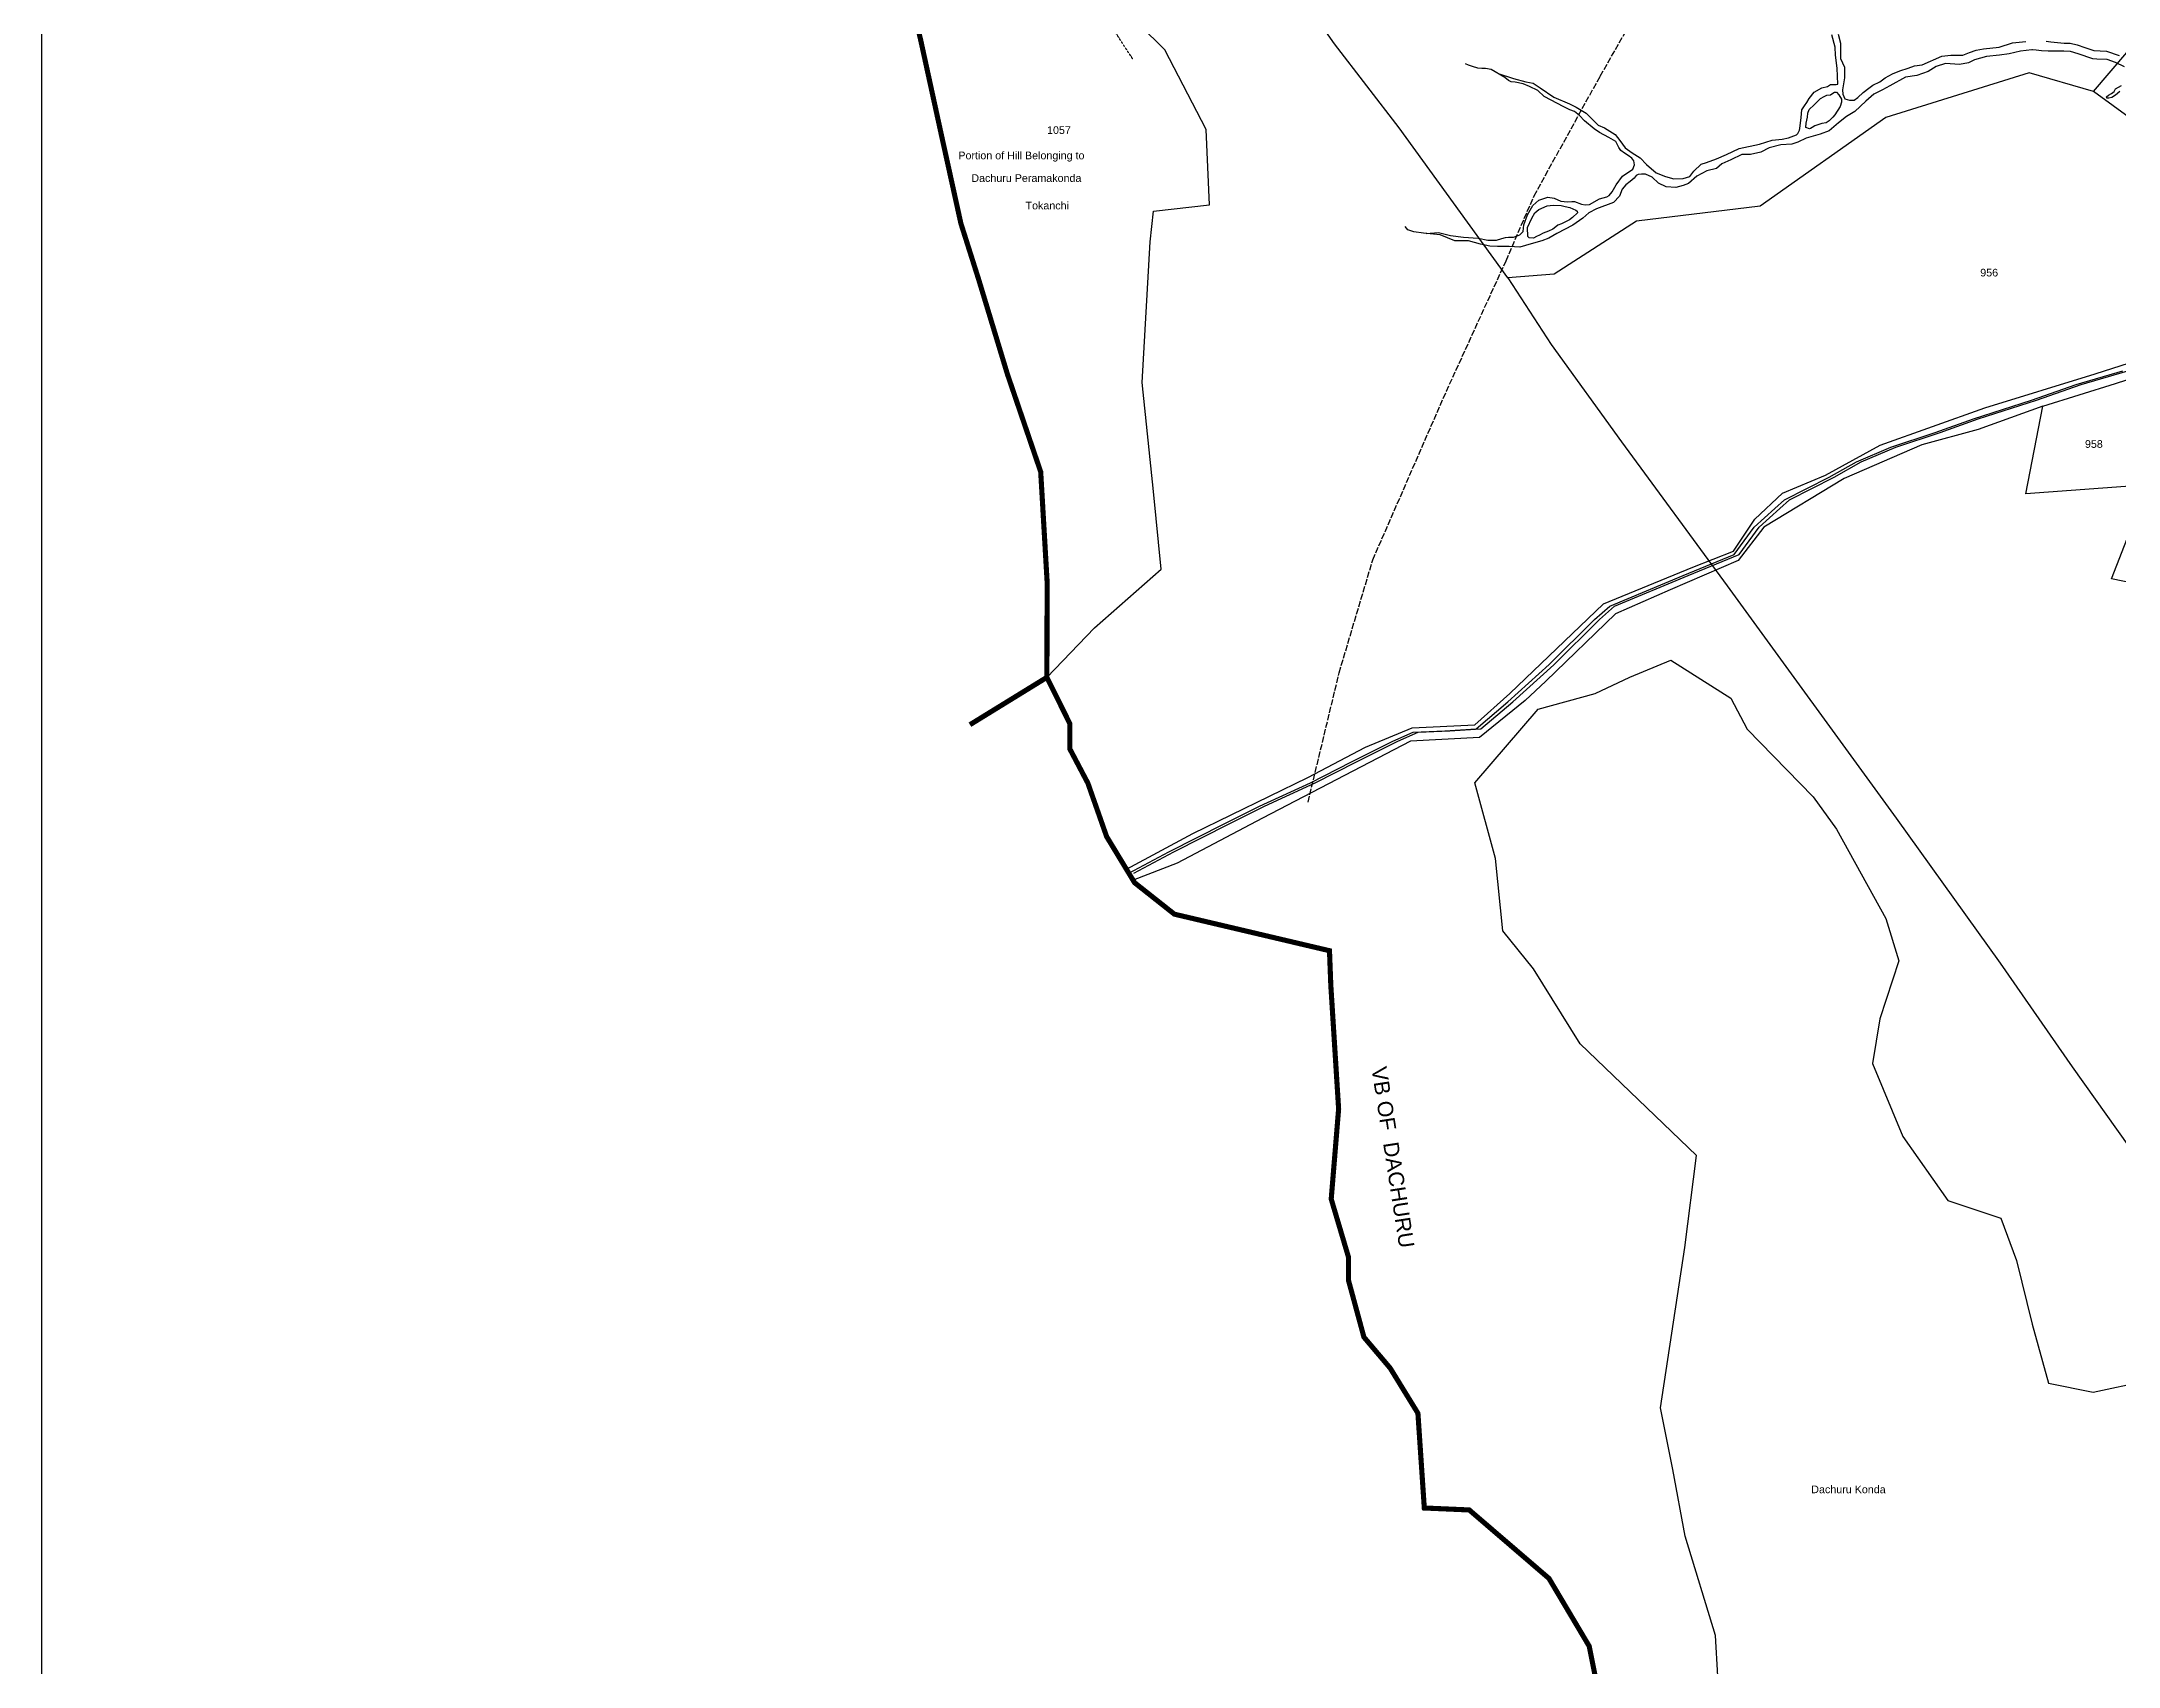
# Model space of a CAD drawing. Header units: inches. Extents: x 339104 to 349025, y 1581789 to 1595836.
# Drawn here: x 339104 to 343169, y 1586744 to 1589925 of the extents above; entities that cross this region are included whole.
import ezdxf

# ---------------------------------------------------------------- set-up
doc = ezdxf.new("R2010")
doc.units = ezdxf.units.IN
doc.header["$MEASUREMENT"] = 0
for name, pattern in [('ACAD_ISO02W100', [15, 12, -3]), ('ACAD_ISO03W100', [30, 12, -18]), ('ACAD_ISO07W100', [3, 0, -3]), ('BORDER', [1.75, 0.5, -0.25, 0.5, -0.25, 0, -0.25])]:
    doc.linetypes.add(name, pattern=pattern)
for name, color, linetype in [('C LINE COO', 6, 'Continuous'), ('CARTTRACK', 30, 'ACAD_ISO02W100'), ('HILL', 8, 'Continuous'), ('NALA', 4, 'Continuous'), ('SURVEY_BND', 7, 'Continuous'), ('SURVEY_NO', 7, 'Continuous'), ('ZTEXT', 7, 'Continuous')]:
    doc.layers.add(name, color=color, linetype=linetype)
for name, color, linetype, lineweight in [('FOOTPATH', 150, 'ACAD_ISO07W100', 30), ('ROAD', 1, 'Continuous', 25), ('VILL_BOUNDARY', 6, 'BORDER', 30)]:
    doc.layers.add(name, color=color, linetype=linetype, lineweight=lineweight)
doc.styles.get("Standard").update_dxf_attribs({"font": 'arial.ttf'})

msp = doc.modelspace()

# ---------------------------------------------------------------- linework, layer by layer
at = {"layer": 'C LINE COO', "color": 0}
msp.add_lwpolyline([(339104, 1595835.5), (339104, 1581788.9), (349025.1, 1581788.9), (349025.1, 1595835.5), (339104, 1595835.5)], dxfattribs=at)
at = {"layer": 'CARTTRACK'}
msp.add_lwpolyline([(341582.9, 1588435.9), (341643.7, 1588689), (341709.5, 1588910.2), (341853.6, 1589240.4), (341970.4, 1589495.9), (342025.3, 1589623.1), (342154.7, 1589857.4), (342269.7, 1590058.6), (342334.7, 1590136.1), (342342.5, 1590176.9), (342329.4, 1590216.3), (342343.1, 1590319.2), (342402.1, 1590487.6), (342422.6, 1590579.2), (342514.8, 1590695.3), (342556.1, 1590776.8)], dxfattribs=at)
at = {"layer": 'FOOTPATH', "ltscale": 0.0001}
msp.add_lwpolyline([(341239.6, 1589891.2), (341175.3, 1589990.1), (341086.2, 1590083.3), (340886.9, 1590340.6), (340803.7, 1590478.6), (340776.2, 1590527.3), (340760.3, 1590549.1)], dxfattribs=at)
at = {"layer": 'HILL', "ltscale": 0.0001}
msp.add_lwpolyline([(342385, 1586724.7), (342380.6, 1586804.2), (342320.9, 1586998.6), (342296.5, 1587128.9), (342272.9, 1587250.1), (342320.5, 1587563.7), (342343.3, 1587743.9), (342115.4, 1587962.6), (342024.4, 1588109.7), (341964.1, 1588184), (341949.5, 1588325.7), (341909.2, 1588473.9), (342033.2, 1588617.9), (342144.6, 1588648.5), (342212.6, 1588680.3), (342293.2, 1588713.8), (342410.3, 1588639.4), (342442.3, 1588578.8), (342571.6, 1588446.3), (342617.2, 1588383.2), (342713.4, 1588208), (342739.1, 1588125.2), (342701.7, 1588011.8), (342687.8, 1587924.2), (342746.7, 1587781.2), (342835.3, 1587656.2), (342939, 1587621.3), (342969.7, 1587538.5), (343000.2, 1587413.8), (343031.9, 1587298.2), (343119.6, 1587280.6), (343223.5, 1587302.5)], dxfattribs=at)
at = {"layer": 'NALA'}
for points in [[(341955, 1589862.5), (341984.8, 1589853), (342009.2, 1589846.5), (342023.4, 1589843.5), (342037.2, 1589834.6), (342063.9, 1589816), (342094.9, 1589802.9), (342107.3, 1589796.7), (342127.1, 1589784.9), (342140.8, 1589771.2), (342150.6, 1589761.2), (342162.9, 1589756.5), (342184, 1589743.2), (342192.9, 1589731.6), (342203.6, 1589716.9), (342217.1, 1589707.1), (342232.7, 1589697.6), (342245.5, 1589684.1), (342263.9, 1589668.2), (342282.5, 1589660.9), (342298.9, 1589656), (342317, 1589656.8), (342329.8, 1589661.1), (342338, 1589671.5), (342352.5, 1589684.8), (342362.8, 1589688), (342382.1, 1589695.2), (342402.1, 1589703.7), (342426.9, 1589715.7), (342466.6, 1589724.3), (342491.3, 1589732.2), (342510.5, 1589734.3), (342523.5, 1589736.7), (342539.1, 1589742.4), (342541.5, 1589744.8), (342544.9, 1589751.5), (342545.6, 1589754.9), (342548.2, 1589776.2), (342549.4, 1589791.1), (342554.3, 1589799.2), (342559.1, 1589806.1), (342563.7, 1589813.6), (342573.2, 1589825.8), (342588.3, 1589834.2), (342599.6, 1589837.3), (342605.5, 1589840.8), (342616.2, 1589840.7), (342619.9, 1589841.6), (342618.3, 1589872.9), (342615, 1589898.4), (342614.3, 1589914.4), (342608, 1589938.5)], [(342620.7, 1589939.4), (342624.8, 1589922.2), (342625, 1589905.3), (342624.7, 1589891.9), (342632.7, 1589874.7), (342632.9, 1589854.2), (342629.2, 1589830.8), (342629.4, 1589822), (342633.3, 1589813.2), (342642.3, 1589810.3), (342651.6, 1589810.2), (342659.2, 1589815.6), (342669.5, 1589825.1), (342680.3, 1589834.1), (342688.2, 1589839.7), (342702.1, 1589846), (342712.4, 1589854.3), (342726.7, 1589862.1), (342740.9, 1589867.7), (342757.5, 1589872.7), (342769.5, 1589877.6), (342785, 1589879.3), (342823.6, 1589896.8), (342840.9, 1589898.3), (342864.2, 1589898.2), (342877.2, 1589903.5), (342890.6, 1589908.4), (342905.1, 1589911), (342935.7, 1589914.3), (342961.9, 1589922.3), (342987.6, 1589925.2)], [(343027.5, 1589925.8), (343036.6, 1589924.3), (343062.7, 1589921.8), (343074.7, 1589922), (343087.9, 1589919), (343103.5, 1589913.3), (343120.9, 1589907.4), (343145.4, 1589906.6), (343170.3, 1589897.7)], [(343180.8, 1589875.3), (343163, 1589884.1), (343146.9, 1589890), (343126.5, 1589890.9), (343119.1, 1589891.4), (343090.2, 1589901.1), (343075.4, 1589905.7), (343062.1, 1589906.1), (343045.9, 1589906.3), (343031.6, 1589906.3), (343018.7, 1589907.1), (343007.7, 1589908.2), (343001.1, 1589908.6), (342999.5, 1589908.6), (342977, 1589906.6), (342955.3, 1589901), (342936.5, 1589898.3), (342910.9, 1589896.1), (342887.4, 1589889.2), (342875.3, 1589883.4), (342857.6, 1589880.2), (342830.4, 1589882), (342812.5, 1589876.4), (342796.8, 1589866.5), (342774.1, 1589858.9), (342752.2, 1589855.2), (342721.7, 1589838.5), (342707.4, 1589830.4), (342690, 1589821.9), (342674.7, 1589808.3), (342652.8, 1589788.1), (342636.6, 1589778.5), (342620.8, 1589765.7), (342602.7, 1589750), (342585, 1589744.1), (342557.8, 1589735.7), (342541.6, 1589728), (342529.7, 1589724.4), (342508.5, 1589722.6), (342485.3, 1589717), (342469.1, 1589708.8), (342449.1, 1589704.1), (342431.9, 1589704.1), (342410.3, 1589693.7), (342392.8, 1589685.5), (342382.3, 1589676.6), (342363.5, 1589671.7), (342344, 1589661.8), (342327.8, 1589646.9), (342317.1, 1589643), (342303, 1589639.5), (342283.9, 1589640.8), (342268.6, 1589648), (342256.2, 1589659.4), (342243.1, 1589665.4), (342235.2, 1589665.5), (342229.1, 1589664.6), (342224.8, 1589662.7), (342221.4, 1589657.7), (342213.4, 1589651.4), (342204.6, 1589644.4), (342197.5, 1589636.3), (342192.4, 1589622.5), (342180.4, 1589610.2), (342147.5, 1589597.5), (342132.1, 1589589.7), (342120.6, 1589579.3), (342100.9, 1589565.7), (342069.9, 1589549), (342054.2, 1589540.1), (342040.6, 1589535.1), (342019.7, 1589529.2), (341997.1, 1589522.6), (341976.2, 1589523.5), (341953.5, 1589523.9), (341938.7, 1589524.7), (341920.6, 1589528.7), (341897, 1589534.6), (341870, 1589535.2), (341841.7, 1589546.9), (341809.1, 1589549.9), (341789.7, 1589552.5), (341778.4, 1589556.5), (341773.2, 1589562.8)], [(341814.2, 1589549.5), (341838, 1589551), (341861.5, 1589545.1), (341886.8, 1589542.1), (341915.5, 1589540.1), (341934.5, 1589536.4), (341951.6, 1589536.3), (341961.9, 1589539.5), (341969.4, 1589541.3), (341975, 1589541.9), (341984.8, 1589542.2), (341994, 1589545.1), (341997.4, 1589546.8), (342003.6, 1589552.9), (342005.3, 1589566.4), (342012.5, 1589586.1), (342023, 1589604), (342034.6, 1589614.8), (342051.9, 1589620.5), (342064.8, 1589618.3), (342077.4, 1589612.9), (342090.5, 1589611.4), (342099.1, 1589611.8), (342104.2, 1589611.8), (342118, 1589606.7), (342125.4, 1589605.4), (342133.6, 1589605.8), (342153.6, 1589617), (342167.8, 1589620.8), (342172.4, 1589624), (342178.4, 1589630.7), (342186.2, 1589644.8), (342198.4, 1589661.8), (342218.7, 1589675), (342222.1, 1589683.9), (342220.5, 1589691.4), (342216.8, 1589696.9), (342209.1, 1589702.3), (342202.5, 1589706.4), (342195.2, 1589711.6), (342190.9, 1589717.9), (342185.1, 1589729.3), (342171.3, 1589737.3), (342153.5, 1589746.8), (342142.7, 1589754.1), (342123.8, 1589769.9), (342114, 1589780.6), (342104.5, 1589788.3), (342095.4, 1589791.5), (342083.3, 1589797.1), (342044.9, 1589817.6), (342032.8, 1589829.3), (342016.5, 1589837.3), (342003.6, 1589842.3), (341988.1, 1589845.4), (341980.7, 1589846), (341975, 1589848.6), (341968.3, 1589855), (341941.1, 1589870.5), (341930, 1589872.2), (341923.1, 1589872.2), (341915.1, 1589872.7), (341904.4, 1589876.4), (341897, 1589879.2), (341891, 1589881.7)], [(343171.8, 1589827.2), (343163, 1589820.1), (343155.8, 1589815.7), (343150.4, 1589814.2), (343146.2, 1589814.5), (343145.9, 1589816.7), (343149.6, 1589820.3), (343155.2, 1589823.2), (343160.3, 1589827.4), (343163.3, 1589832.4), (343174.9, 1589838.8)]]:
    msp.add_lwpolyline(points, dxfattribs=at)
for points in [[(342564.1, 1589753.9), (342557, 1589756.8), (342557.5, 1589765.3), (342560.6, 1589776.9), (342561.1, 1589785.2), (342563.5, 1589792.3), (342573.7, 1589801.2), (342580.4, 1589808.6), (342585.9, 1589813.5), (342592.8, 1589817.8), (342598, 1589820.1), (342605.6, 1589820.8), (342609.9, 1589824.1), (342613.4, 1589826), (342617.2, 1589826.2), (342621.7, 1589820.5), (342626.9, 1589812.2), (342627.1, 1589806.5), (342624.5, 1589798.2), (342613.8, 1589781.7), (342609.7, 1589777), (342603.1, 1589769.9), (342596.9, 1589766.1), (342588.3, 1589764.7), (342574.8, 1589760.3), (342569.6, 1589756.7), (342566, 1589754.6)], [(342024.4, 1589539.9), (342015.9, 1589540.5), (342013, 1589543.1), (342012.6, 1589561.1), (342021.1, 1589579.4), (342027, 1589589.5), (342034.7, 1589596.1), (342050.6, 1589603.2), (342062.8, 1589604.5), (342078.5, 1589603.9), (342083.8, 1589602.5), (342091.7, 1589600.7), (342095.2, 1589600.1), (342107.1, 1589595), (342109.8, 1589592.9), (342110.5, 1589589.5), (342100.7, 1589580.7), (342094.6, 1589576.3), (342088.2, 1589573.1), (342078.9, 1589568.4), (342071.5, 1589565.7), (342068, 1589562.6), (342062.2, 1589557.5), (342053.7, 1589553.9), (342043.3, 1589549.7), (342036.1, 1589546.2), (342030.3, 1589543.3)]]:
    msp.add_lwpolyline(points, close=True, dxfattribs=at)
at = {"layer": 'ROAD'}
for points in [[(341232.1, 1588296.8), (341310.7, 1588338.9), (341420.3, 1588394.1), (341488, 1588428), (341587.5, 1588473.5), (341667.9, 1588514.9), (341748.9, 1588555.5), (341788.6, 1588572.9), (341850.8, 1588575.5), (341911.7, 1588579.2), (341974.1, 1588632.5), (342054.6, 1588705.1), (342143.7, 1588793.6), (342173.2, 1588819.9), (342317, 1588879.7), (342417, 1588921), (342455.9, 1588974.6), (342496.6, 1589011), (342515.4, 1589027.9), (342603.1, 1589072.5), (342656.1, 1589102.2), (342723.8, 1589130.8), (342810.6, 1589159.7), (342885, 1589186.2), (342998.9, 1589222.8), (343086.2, 1589253.8), (343177.6, 1589280.3)], [(341241.6, 1588296.7), (341320.3, 1588338.9), (341429.9, 1588394), (341497.6, 1588428), (341597.1, 1588473.5), (341677.4, 1588514.9), (341758.5, 1588555.4), (341798.2, 1588572.9), (341860.4, 1588575.5), (341921.3, 1588579.2), (341983.7, 1588632.5), (342064.2, 1588705), (342153.3, 1588793.6), (342182.8, 1588819.8), (342326.6, 1588879.7), (342426.6, 1588920.9), (342465.5, 1588974.6), (342506.2, 1589011), (342525, 1589027.9), (342612.7, 1589072.4), (342665.7, 1589102.1), (342733.4, 1589130.8), (342820.2, 1589159.7), (342894.6, 1589186.2), (343008.5, 1589222.8), (343095.8, 1589253.8), (343187.2, 1589280.3)]]:
    msp.add_lwpolyline(points, dxfattribs=at)
at = {"layer": 'SURVEY_BND'}
for points in [[(341973.6, 1589462.2), (341761.2, 1589756.1), (341634.8, 1589920.5), (341523.2, 1590080), (341264.5, 1590510.1), (341093.7, 1590772), (340930.8, 1591038.7), (340827.1, 1591202.6), (340767.4, 1591299), (340723.3, 1591372.9), (340700.7, 1591576.8), (340670.1, 1591919.7)], [(341071.7, 1588680.2), (341165.2, 1588777.5), (341295.6, 1588891.9), (341280.2, 1589044.1), (341258.5, 1589257.5), (341273.8, 1589532.9), (341280.5, 1589592.8), (341389.7, 1589605.1), (341383.7, 1589753.1), (341302.5, 1589908.9), (341153.9, 1590056.3), (341001.9, 1590231.5), (340889.6, 1590396.2), (340770.1, 1590585.4), (340741.3, 1590628.8), (340510.8, 1590643.9), (340453.8, 1590642.7), (340423, 1590636.3)], [(343120.4, 1589827.6), (343219.7, 1589943.9)], [(343120.4, 1589827.6), (342994, 1589863.9), (342714, 1589776.7), (342467.7, 1589603), (342225.9, 1589573.2), (342064.6, 1589469.4), (341973.6, 1589462.2), (342058.6, 1589331.7), (342196.4, 1589141.3), (342403.2, 1588859.4), (342734.2, 1588404.8), (342937.5, 1588120.5), (343078.4, 1587917.7), (343189.4, 1587761.6), (343328.1, 1587562.8), (343355.6, 1587536.3), (343345.8, 1587486), (343498.3, 1587277.5), (343545.3, 1587204.7), (343705.8, 1586773.8), (343764.5, 1586613.5)], [(343892.3, 1589623), (343663.6, 1589641.9), (343523.6, 1589657.6), (343485.9, 1589660.5), (343242.9, 1589738), (343120.4, 1589827.6)], [(341227.2, 1588304.7), (341357.3, 1588374.2), (341582.7, 1588484), (341695.3, 1588543.5), (341786.5, 1588581.5), (341909.2, 1588587), (341978, 1588648.8), (342160.9, 1588824), (342335.8, 1588895.7), (342415.4, 1588927.2), (342457.6, 1588990.2), (342511.3, 1589040.7), (342595.8, 1589076.3), (342702.8, 1589135), (342907.7, 1589208.1), (343123.2, 1589274.2), (343355.7, 1589348.6), (343595.2, 1589403.7), (343642.7, 1589413.8), (343855, 1589440.8)], [(343226.9, 1589057.4), (342987.5, 1589039.5), (343021.3, 1589211.2), (343163.3, 1589255.6), (343257.7, 1589286.3)], [(343021.3, 1589211.2), (342894.4, 1589165.3), (342784.4, 1589135.7), (342632.4, 1589069.7), (342475, 1588974.3), (342424.8, 1588909.3), (342291.7, 1588851.9), (342184.6, 1588804.6), (342048.2, 1588672.6), (342007.5, 1588635.2), (341918.6, 1588562.7), (341783.1, 1588555.2), (341493.8, 1588404.5), (341326.4, 1588316.6), (341240.3, 1588283.2)], [(343366.8, 1588829.1), (343155.6, 1588873.2), (343226.9, 1589057.4)]]:
    msp.add_lwpolyline(points, dxfattribs=at)
at = {"layer": 'VILL_BOUNDARY', "color": 6, "linetype": 'ACAD_ISO03W100', "lineweight": -2, "ltscale": 3, "const_width": 10}
for points in [[(342154.9, 1586674.5), (342133.1, 1586783.3), (342054.4, 1586915.9), (341898.4, 1587050), (341810.4, 1587053.8), (341797.9, 1587239.3), (341743.6, 1587327.7), (341692.2, 1587388.4), (341661.9, 1587500), (341662, 1587545), (341628.2, 1587658.7), (341642.7, 1587835.2), (341627.4, 1588077.4), (341624.8, 1588145), (341321.3, 1588216.5), (341243.4, 1588278.1), (341188.6, 1588368.5), (341151.9, 1588473.1), (341116.6, 1588540.1), (341116.7, 1588589.5), (341071.7, 1588680.2), (341072.2, 1588866.4), (341059.6, 1589082.6), (340994.5, 1589273.6), (340937.9, 1589460.2), (340903.4, 1589568.9), (340865.5, 1589741), (340824.9, 1589927.1), (340786.3, 1590092)], [(341071.7, 1588680.2), (340921.1, 1588587.5)]]:
    msp.add_lwpolyline(points, dxfattribs=at)

# ---------------------------------------------------------------- texts
at = {"layer": 'SURVEY_NO'}
for s, p in [('1057', (341072, 1589744.2)), ('Portion of Hill Belonging to', (340898.4, 1589694.6)), ('Dachuru Peramakonda', (340923.8, 1589650.3)), ('Tokanchi', (341029.9, 1589596.5)), ('956', (342898.5, 1589465.2)), ('958', (343103.4, 1589129.6)), ('Dachuru Konda', (342567.8, 1587082.8))]:
    msp.add_text(s, height=15, dxfattribs=at).set_placement(p)
at = {"layer": 'ZTEXT', "color": 5, "ltscale": 2}
msp.add_text('VB OF  DACHURU', height=30, rotation=278.8148, dxfattribs=at).set_placement((341706.8, 1587915.4))

doc.saveas('drawing.dxf')
